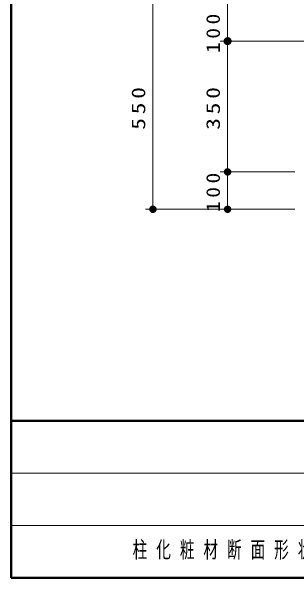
# Model space of a CAD drawing. Units: millimetres on the paper, scale 1:20. Extents: x -365 to 0, y 0 to 257.
# Drawn here: x -365 to -326.8, y 0 to 75.8 of the extents above; entities that cross this region are included whole.
import ezdxf

# ---------------------------------------------------------------- set-up
doc = ezdxf.new("R2010")
doc.units = ezdxf.units.MM
doc.layers.add('1_20', color=4, linetype='Continuous', lineweight=25)
doc.layers.add('NAKAMURA図枠', color=7, linetype='Continuous', lineweight=13)
doc.layers.add('99', color=7, linetype='Continuous')
doc.styles.add('ＭＳ ゴシック', font='')
doc.styles.get('ＭＳ ゴシック').set_extended_font_data('MS Gothic')

# ---------------------------------------------------------------- blocks, each defined once
blk = doc.blocks.new('filled_dot')
at = {"color": 0, "linetype": 'Continuous', "lineweight": -2, "const_width": 1.25}
blk.add_lwpolyline([(-0.625, 0, 1), (0.625, 0, 1)], format="xyb", close=True, dxfattribs=at)

msp = doc.modelspace()

# ---------------------------------------------------------------- linework, layer by layer
at = {"layer": '1_20', "color": 7, "lineweight": 13}
for p, q in [((-346.039, 49.289), (-346.039, 76.789)), ((-336.039, 71.789), (-336.039, 76.789)), ((-324.539, 71.789), (-337.039, 71.789)), ((-336.039, 54.289), (-336.039, 71.789)), ((-327.039, 54.289), (-337.039, 54.289)), ((-336.039, 49.289), (-336.039, 54.289)), ((-327.039, 49.289), (-347.039, 49.289))]:
    msp.add_line(p, q, dxfattribs=at)
at = {"layer": 'NAKAMURA図枠', "lineweight": 50}
for p, q in [((-365, 257), (-365, 0)), ((-365, 21), (0, 21)), ((-365, 0), (0, 0))]:
    msp.add_line(p, q, dxfattribs=at)
at = {"layer": 'NAKAMURA図枠'}
for p, q in [((-365, 14), (-238.5, 14)), ((-365, 7), (-238.5, 7))]:
    msp.add_line(p, q, dxfattribs=at)

# ---------------------------------------------------------------- block references
at = {"layer": '1_20', "color": 7, "lineweight": 13}
for p, xscale, yscale, rotation in [((-336.039, 71.789), 0.431, 0.431, 270), ((-336.039, 54.289), 0.4, 0.4, 270), ((-346.039, 49.289), 0.4, 0.4, 90), ((-336.039, 49.289), 0.4, 0.4, 90)]:
    msp.add_blockref('filled_dot', p, dxfattribs=dict(at, xscale=xscale, yscale=yscale, rotation=rotation))

# ---------------------------------------------------------------- texts
at = {"layer": '1_20', "color": 7, "char_height": 1.833, "attachment_point": 8, "rotation": 90, "style": 'ＭＳ ゴシック'}
for s, insert in [('\\T1.33;\\W1.15;100', (-337.039, 73.065)), ('\\T1.33;\\W1.25;550', (-347.039, 63.039)), ('\\T1.33;\\W1.25;350', (-337.039, 63.039)), ('\\T1.33;\\W1.15;100', (-337.039, 51.789))]:
    msp.add_mtext(s, dxfattribs=dict(at, insert=insert))
at = {"layer": '99', "insert": (-348.75, 3.5), "char_height": 2.199, "attachment_point": 4, "style": 'ＭＳ ゴシック'}
msp.add_mtext('\\T1.62;\\W0.65;柱化粧材断面形状変更/基礎箱抜き削除', dxfattribs=at)

doc.saveas('drawing.dxf')
